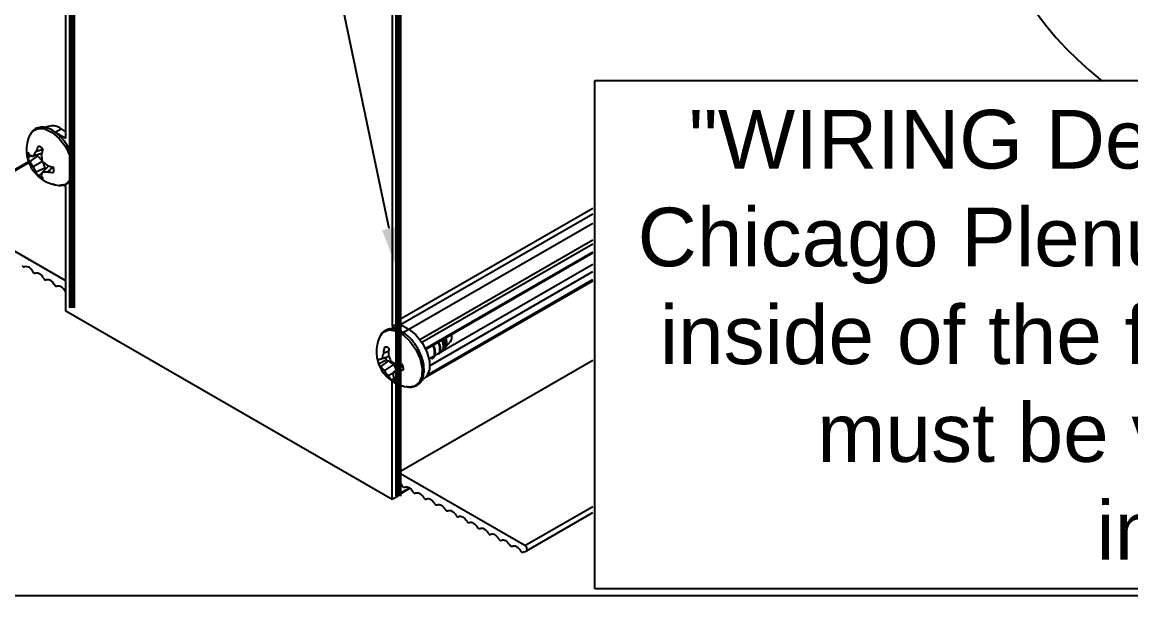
# Model space of a CAD drawing. Extents: x 0 to 12.2, y -7.3 to 0.
# Drawn here: x 2.687 to 7.41, y -7.31 to -4.865 of the extents above; entities that cross this region are included whole.
import ezdxf
from ezdxf import colors
from ezdxf.entities.mleader import LeaderData, LeaderLine
from ezdxf.math import Vec2, Vec3

# ---------------------------------------------------------------- set-up
doc = ezdxf.new("R2010")
doc.units = 0
doc.header["$LTSCALE"] = 0.5
doc.header["$MEASUREMENT"] = 0
for name, color, linetype in [('End Cap', 92, 'CONTINUOUS'), ('FAB DWG', 221, 'CONTINUOUS'), ('Hardware', 242, 'CONTINUOUS'), ('Housing', 150, 'CONTINUOUS')]:
    doc.layers.add(name, color=color, linetype=linetype)
doc.layers.add('Text-Unprinted', color=131, linetype='CONTINUOUS', plot=False)
doc.styles.add('LSAD_Standard', font='arial.ttf')

msp = doc.modelspace()

# ---------------------------------------------------------------- linework, layer by layer
at = {"layer": 'End Cap', "color": 1, "lineweight": 90, "transparency": 16777216}
for p, q in [((2.898, -3.2248), (2.898, -6.0827)), ((4.2888, -4.0276), (4.2888, -6.8855))]:
    msp.add_line(p, q, dxfattribs=at)
at = {"layer": 'End Cap', "transparency": 16777216}
for p, q in [((2.8726, -5.3599), (2.8726, -3.5624)), ((4.2633, -4.3924), (4.2633, -6.1628)), ((4.2888, -4.4059), (4.2888, -6.1481)), ((2.7898, -5.3129), (2.7872, -5.3144)), ((2.8277, -5.3336), (2.8528, -5.3191)), ((2.8308, -5.3358), (2.8726, -5.3599)), ((2.8528, -5.3191), (2.8726, -5.3305)), ((2.8726, -5.5657), (2.8621, -5.5596)), ((2.8726, -6.0974), (2.8726, -5.5657)), ((4.2633, -6.9002), (2.8726, -6.0974)), ((4.2633, -6.1628), (4.2888, -6.1481)), ((4.2633, -6.1628), (4.2877, -6.1768)), ((4.2888, -6.1481), (4.334, -6.1742)), ((4.3102, -6.1879), (4.334, -6.1742)), ((4.2633, -6.9002), (4.2633, -6.3956)), ((4.2888, -6.8855), (4.2888, -6.4092)), ((4.3898, -6.3904), (4.397, -6.3862)), ((4.2888, -6.8855), (4.2633, -6.9002))]:
    msp.add_line(p, q, dxfattribs=at)
at = {"layer": 'End Cap', "transparency": 16777216, "flags": 128}
msp.add_lwpolyline([(4.334, -6.1742), (4.3645, -6.198), (4.3913, -6.2313), (4.4112, -6.2702), (4.4218, -6.3099), (4.4218, -6.3456), (4.4112, -6.3731), (4.397, -6.3862)], dxfattribs=at)
at = {"layer": 'End Cap', "transparency": 16777216}
msp.add_arc((2.8163, -5.3667), 0.06, 52.4853, 116.2043, dxfattribs=at)
at = {"layer": 'Hardware', "transparency": 16777216}
for p, q in [((2.77, -5.4251), (2.734, -5.436)), ((2.7749, -5.4072), (2.7458, -5.418)), ((2.73, -5.4351), (2.7105, -5.4422)), ((2.7529, -5.4351), (2.72, -5.4593)), ((2.773, -5.4585), (2.734, -5.4811)), ((2.7474, -5.4319), (2.7529, -5.4351)), ((2.7529, -5.4351), (2.7724, -5.4557)), ((2.8005, -5.4778), (2.773, -5.5036)), ((2.7752, -5.4605), (2.7832, -5.4877)), ((2.7832, -5.4877), (2.7458, -5.5041)), ((2.7832, -5.4877), (2.7832, -5.494)), ((2.8184, -5.4825), (2.7945, -5.5024)), ((4.4906, -6.2505), (4.5122, -6.2264)), ((4.2484, -6.2677), (4.2258, -6.2771)), ((4.4756, -6.2673), (4.4823, -6.2598)), ((4.2377, -6.3059), (4.2057, -6.3222)), ((4.2428, -6.2932), (4.2083, -6.3041)), ((4.2461, -6.3079), (4.2148, -6.3332)), ((4.25, -6.2902), (4.2194, -6.3001)), ((4.2692, -6.3241), (4.2304, -6.3497)), ((4.2377, -6.3059), (4.2461, -6.3079)), ((4.2501, -6.2906), (4.2428, -6.2932)), ((4.2461, -6.3079), (4.2692, -6.3241)), ((4.2692, -6.3241), (4.2805, -6.3467)), ((4.2974, -6.3308), (4.3078, -6.3271)), ((4.2678, -6.3614), (4.2469, -6.3719)), ((4.2974, -6.3308), (4.2678, -6.3585)), ((4.3087, -6.3303), (4.2863, -6.3501)), ((4.2712, -6.3805), (4.2621, -6.3902))]:
    msp.add_line(p, q, dxfattribs=at)
at = {"layer": 'Hardware', "transparency": 16777216, "flags": 128}
for points in [[(2.7212, -5.3436), (2.7324, -5.3287), (2.7553, -5.3176), (2.7838, -5.3196), (2.8148, -5.3346), (2.845, -5.3608), (2.8711, -5.3955), (2.8902, -5.4349), (2.9003, -5.4748), (2.9003, -5.5107), (2.8902, -5.5389), (2.8711, -5.5562), (2.845, -5.5608), (2.8443, -5.5608)], [(4.2102, -6.2052), (4.2251, -6.186), (4.2489, -6.1766), (4.2779, -6.1804), (4.3091, -6.1969), (4.3389, -6.2245), (4.3642, -6.2601), (4.3822, -6.2998), (4.391, -6.3393), (4.3896, -6.3745), (4.3782, -6.4013), (4.3581, -6.4171), (4.3344, -6.4203)]]:
    msp.add_lwpolyline(points, dxfattribs=at)
at = {"layer": 'Hardware', "transparency": 16777216}
for centre, radius, start, end in [((2.8567, -5.4102), 0.151, 154.7008, 265.2938), ((2.7843, -5.4307), 0.0746, 171.1794, 188.8206), ((2.7678, -5.3897), 0.0644, 207.294, 222.063), ((2.8785, -5.518), 0.1662, 143.0124, 150.4521), ((2.9287, -5.4778), 0.1925, 153.8836, 161.8938), ((2.729, -5.4627), 0.0746, 51.1806, 68.8248), ((3.0586, -5.494), 0.2967, 162.4504, 167.78), ((2.9914, -5.4099), 0.2238, 185.4463, 192.5419), ((2.7797, -5.4153), 0.0742, 201.2615, 216.3895), ((2.7477, -5.3406), 0.0964, 253.2757, 261.8218), ((2.8437, -5.3949), 0.1394, 207.4879, 218.1386), ((2.9243, -5.2937), 0.2238, 227.4587, 234.5541), ((2.8851, -5.1934), 0.2967, 252.2217, 257.5505), ((2.8634, -5.4291), 0.1395, 201.8619, 212.512), ((2.8139, -5.4743), 0.0743, 203.6114, 218.7372), ((2.8027, -5.4627), 0.0746, 231.1806, 248.8248), ((2.8625, -5.5394), 0.0964, 158.1864, 166.735), ((2.83, -5.4974), 0.0645, 197.9392, 212.7056), ((2.7743, -5.3374), 0.1662, 269.5543, 276.9926), ((2.8342, -5.314), 0.1925, 258.1085, 266.1181), ((2.7474, -5.4946), 0.0746, 351.1794, 8.8206), ((4.3468, -6.2697), 0.151, 154.7008, 265.2938), ((4.4838, -6.2071), 0.0343, 325.7701, 19.4427), ((4.3675, -6.3295), 0.1511, 159.7244, 168.7667), ((4.4048, -6.2952), 0.1799, 165.3364, 174.2544), ((4.2298, -6.2963), 0.0467, 64.6064, 88.7727), ((4.4953, -6.2861), 0.2476, 172.5763, 179.1286), ((4.2237, -6.278), 0.0304, 218.8533, 239.5416), ((4.3064, -6.2866), 0.1068, 185.6133, 199.4921), ((4.2406, -6.3025), 0.0401, 209.4298, 229.9522), ((4.4578, -6.9624), 0.704, 109.7998, 110.7554), ((4.3232, -6.279), 0.0897, 190.6804, 197.4759), ((4.4548, -6.2268), 0.2144, 195.0024, 202.5129), ((4.3745, -6.113), 0.2286, 238.9967, 245.5368), ((4.31, -5.8964), 0.4257, 265.9379, 269.484), ((4.2055, -6.3578), 0.1068, 5.6133, 19.4921), ((4.3013, -6.2669), 0.1089, 217.4568, 229.4038), ((4.3671, -6.2655), 0.1605, 211.6372, 221.5465), ((4.339, -6.3111), 0.1103, 213.4735, 225.8343), ((4.1505, -6.0754), 0.3065, 292.5004, 296.3013), ((4.3757, -6.3619), 0.1079, 178.2217, 188.1245), ((4.274, -6.1208), 0.2296, 273.0855, 279.4804), ((4.2821, -6.348), 0.0467, 244.6064, 268.7727), ((4.3631, -6.3246), 0.1079, 209.1337, 220.5386)]:
    msp.add_arc(centre, radius, start, end, dxfattribs=at)
for points, knots in [([(2.8855, -5.4024), (2.8797, -5.3922), (2.867, -5.37), (2.8407, -5.3422), (2.8108, -5.3212), (2.7811, -5.3114), (2.7537, -5.3133), (2.7325, -5.3247), (2.7251, -5.3386), (2.7221, -5.3442)], [0, 0, 0, 0, 0.133442, 0.2897, 0.446959, 0.605887, 0.746959, 0.897219, 1, 1, 1, 1]), ([(2.8175, -5.5532), (2.8188, -5.5539), (2.8303, -5.5606), (2.8509, -5.5624), (2.877, -5.5568), (2.8966, -5.5396), (2.9079, -5.5138), (2.9108, -5.4816), (2.9042, -5.4452), (2.8949, -5.4173), (2.8866, -5.4041), (2.8855, -5.4024)], [0, 0, 0, 0, 0.018689, 0.164198, 0.291188, 0.425503, 0.557667, 0.695063, 0.837106, 0.979533, 1, 1, 1, 1]), ([(2.7717, -5.5075), (2.7709, -5.5082), (2.7656, -5.5127), (2.7604, -5.5171), (2.7559, -5.5208)], [0, 0, 0, 0, 0.160972, 1, 1, 1, 1]), ([(4.3696, -6.2522), (4.3663, -6.2464), (4.3563, -6.2286), (4.3333, -6.2041), (4.3037, -6.1821), (4.274, -6.1714), (4.2459, -6.1719), (4.2231, -6.1846), (4.2097, -6.2017), (4.2072, -6.2152), (4.2065, -6.2189)], [0, 0, 0, 0, 0.07273, 0.222614, 0.373387, 0.525734, 0.661704, 0.806727, 0.946142, 1, 1, 1, 1]), ([(4.4578, -6.2294), (4.4582, -6.2301), (4.463, -6.2387), (4.4657, -6.2551), (4.4656, -6.2732), (4.4607, -6.279), (4.4589, -6.2812)], [0, 0, 0, 0, 0.033542, 0.413171, 0.780913, 1, 1, 1, 1]), ([(4.4605, -6.2278), (4.4609, -6.2285), (4.4657, -6.2371), (4.4685, -6.2535), (4.4684, -6.2716), (4.4635, -6.2774), (4.4616, -6.2796)], [0, 0, 0, 0, 0.033542, 0.413171, 0.780913, 1, 1, 1, 1]), ([(4.4665, -6.272), (4.4679, -6.2718), (4.4733, -6.2712), (4.4792, -6.2636), (4.4827, -6.2501), (4.4817, -6.2343), (4.4774, -6.2235), (4.4757, -6.2191)], [0, 0, 0, 0, 0.089092, 0.335153, 0.581413, 0.827375, 1, 1, 1, 1]), ([(4.4817, -6.2156), (4.4828, -6.2178), (4.4867, -6.2261), (4.4884, -6.2397), (4.4873, -6.2531), (4.4833, -6.2575), (4.4818, -6.2593)], [0, 0, 0, 0, 0.120463, 0.450477, 0.780375, 1, 1, 1, 1]), ([(4.49, -6.25), (4.4911, -6.249), (4.4947, -6.2459), (4.4965, -6.2351), (4.4959, -6.2221), (4.4925, -6.2133), (4.4912, -6.2101)], [0, 0, 0, 0, 0.149524, 0.480555, 0.811094, 1, 1, 1, 1]), ([(4.3216, -6.4166), (4.3275, -6.4183), (4.3424, -6.4226), (4.3648, -6.417), (4.3852, -6.4012), (4.3973, -6.3759), (4.4009, -6.3443), (4.3954, -6.308), (4.3844, -6.2757), (4.3733, -6.2581), (4.3696, -6.2522)], [0, 0, 0, 0, 0.08647, 0.217391, 0.356133, 0.491952, 0.632582, 0.778402, 0.924866, 1, 1, 1, 1]), ([(4.4357, -6.2422), (4.4361, -6.2429), (4.4409, -6.2514), (4.4439, -6.2683), (4.4425, -6.2875), (4.4374, -6.2986), (4.432, -6.2997), (4.4314, -6.2999)], [0, 0, 0, 0, 0.027676, 0.340914, 0.644344, 0.960338, 1, 1, 1, 1]), ([(4.4384, -6.2406), (4.4388, -6.2413), (4.4436, -6.2498), (4.4467, -6.2667), (4.4453, -6.2859), (4.4402, -6.297), (4.4348, -6.2981), (4.4342, -6.2983)], [0, 0, 0, 0, 0.027676, 0.340914, 0.644344, 0.960338, 1, 1, 1, 1])]:
    msp.add_open_spline(points, degree=3, knots=knots, dxfattribs=at)
at = {"layer": 'Housing', "transparency": 16777216}
for p, q in [((2.714, -5.4599), (2.3513, -5.6693)), ((2.3581, -5.67), (2.7154, -5.4637)), ((4.2888, -6.1358), (5.1184, -5.6572)), ((2.8726, -5.967), (2.3581, -5.67)), ((4.2994, -6.1542), (5.1184, -5.6817)), ((4.334, -6.1742), (5.1184, -5.7217)), ((4.3819, -6.218), (5.1184, -5.7931)), ((4.3898, -6.2294), (5.1184, -5.8091)), ((4.4037, -6.2556), (5.1184, -5.8432)), ((4.4057, -6.2595), (5.1184, -5.8483)), ((5.1184, -5.8982), (4.4195, -6.3014)), ((2.6967, -5.9072), (2.6977, -5.9068)), ((2.7313, -5.9266), (2.733, -5.9295)), ((2.7426, -5.9351), (2.7436, -5.9347)), ((4.4218, -6.3297), (5.1184, -5.9278)), ((2.7772, -5.9545), (2.7789, -5.9573)), ((2.7885, -5.963), (2.7895, -5.9626)), ((2.8231, -5.9824), (2.8248, -5.9852)), ((2.8344, -5.9909), (2.8354, -5.9904)), ((4.4056, -6.3782), (5.1184, -5.967)), ((4.4127, -6.369), (5.1184, -5.9619)), ((2.869, -6.0103), (2.8707, -6.0131)), ((4.2888, -6.7845), (5.1184, -6.3059)), ((4.8287, -7.0963), (4.2888, -6.7845)), ((4.2888, -6.8305), (4.2947, -6.827)), ((4.3005, -6.8324), (4.3065, -6.8421)), ((4.3161, -6.8475), (4.3178, -6.8467)), ((4.2888, -6.8773), (4.3366, -6.8498)), ((4.2888, -6.8807), (4.3392, -6.8516)), ((4.3514, -6.8656), (4.3524, -6.8672)), ((4.362, -6.8727), (4.3637, -6.8718)), ((4.3973, -6.8907), (4.3983, -6.8923)), ((4.4079, -6.8978), (4.4096, -6.8969)), ((4.4432, -6.9158), (4.4442, -6.9174)), ((4.4538, -6.9229), (4.4555, -6.922)), ((4.4891, -6.9409), (4.4901, -6.9425)), ((4.8287, -7.0963), (5.1184, -6.9291)), ((4.4997, -6.948), (4.5014, -6.9471)), ((4.535, -6.966), (4.536, -6.9676)), ((4.5456, -6.9731), (4.5473, -6.9722)), ((4.8355, -7.1189), (5.1184, -6.9557)), ((4.5809, -6.9911), (4.5819, -6.9928)), ((4.5915, -6.9982), (4.5922, -6.9979)), ((4.6257, -7.0169), (4.6265, -7.0181)), ((4.6361, -7.0236), (4.6378, -7.0227)), ((4.6714, -7.0416), (4.6724, -7.0432)), ((4.682, -7.0487), (4.6837, -7.0478)), ((4.7173, -7.0667), (4.7183, -7.0683)), ((4.7279, -7.0738), (4.7296, -7.0729)), ((4.7632, -7.0918), (4.7641, -7.0934)), ((4.7737, -7.0989), (4.7754, -7.098)), ((4.809, -7.1169), (4.81, -7.1185)), ((4.8196, -7.124), (4.8345, -7.1193))]:
    msp.add_line(p, q, dxfattribs=at)
at = {"layer": 'Housing', "transparency": 16777216, "flags": 128}
for points in [[(2.8707, -6.0131), (2.8717, -6.0146), (2.8726, -6.0157)], [(4.2888, -6.8305), (4.2893, -6.8287), (4.2903, -6.8274), (4.2917, -6.8267), (4.2934, -6.8266), (4.2952, -6.8273), (4.2971, -6.8285), (4.2989, -6.8302), (4.3005, -6.8324)], [(4.3065, -6.8421), (4.3076, -6.8437), (4.3088, -6.845), (4.31, -6.8461), (4.3113, -6.847), (4.3126, -6.8476), (4.3139, -6.8479), (4.3151, -6.8479), (4.3161, -6.8475)], [(4.3178, -6.8467), (4.3214, -6.8455), (4.3255, -6.8454), (4.33, -6.8464), (4.3345, -6.8485), (4.3391, -6.8516), (4.3436, -6.8556), (4.3477, -6.8603), (4.3514, -6.8656)], [(4.3524, -6.8672), (4.3535, -6.8688), (4.3546, -6.8701), (4.3559, -6.8712), (4.3572, -6.8721), (4.3585, -6.8727), (4.3598, -6.873), (4.361, -6.873), (4.362, -6.8727)], [(4.3637, -6.8718), (4.3673, -6.8706), (4.3714, -6.8705), (4.3758, -6.8715), (4.3804, -6.8736), (4.385, -6.8767), (4.3895, -6.8807), (4.3936, -6.8854), (4.3973, -6.8907)], [(4.3983, -6.8923), (4.3994, -6.8939), (4.4005, -6.8952), (4.4018, -6.8963), (4.4031, -6.8972), (4.4044, -6.8978), (4.4057, -6.8981), (4.4069, -6.8981), (4.4079, -6.8978)], [(4.4096, -6.8969), (4.4132, -6.8957), (4.4173, -6.8956), (4.4217, -6.8966), (4.4263, -6.8987), (4.4309, -6.9018), (4.4354, -6.9058), (4.4395, -6.9105), (4.4432, -6.9158)], [(4.4442, -6.9174), (4.4452, -6.919), (4.4464, -6.9203), (4.4477, -6.9214), (4.449, -6.9223), (4.4503, -6.9229), (4.4516, -6.9232), (4.4528, -6.9232), (4.4538, -6.9229)], [(4.4555, -6.922), (4.4591, -6.9208), (4.4632, -6.9207), (4.4676, -6.9217), (4.4722, -6.9238), (4.4768, -6.9269), (4.4813, -6.9309), (4.4854, -6.9356), (4.4891, -6.9409)], [(4.4901, -6.9425), (4.4911, -6.9441), (4.4923, -6.9454), (4.4936, -6.9466), (4.4949, -6.9474), (4.4962, -6.948), (4.4975, -6.9483), (4.4986, -6.9483), (4.4997, -6.948)], [(4.5014, -6.9471), (4.505, -6.9459), (4.5091, -6.9458), (4.5135, -6.9468), (4.5181, -6.9489), (4.5227, -6.952), (4.5271, -6.956), (4.5313, -6.9607), (4.535, -6.966)], [(4.536, -6.9676), (4.537, -6.9692), (4.5382, -6.9705), (4.5395, -6.9717), (4.5408, -6.9725), (4.5421, -6.9731), (4.5434, -6.9734), (4.5445, -6.9734), (4.5456, -6.9731)], [(4.5473, -6.9722), (4.5509, -6.971), (4.555, -6.9709), (4.5594, -6.9719), (4.564, -6.974), (4.5686, -6.9771), (4.573, -6.9811), (4.5772, -6.9858), (4.5809, -6.9911)], [(4.5819, -6.9928), (4.583, -6.9943), (4.5841, -6.9957), (4.5854, -6.9968), (4.5867, -6.9977), (4.588, -6.9983), (4.5893, -6.9986), (4.5904, -6.9986), (4.5915, -6.9982)], [(4.5922, -6.9979), (4.5959, -6.9967), (4.5999, -6.9967), (4.6043, -6.9977), (4.6089, -6.9998), (4.6135, -7.0029), (4.6179, -7.0069), (4.622, -7.0116), (4.6257, -7.0169)], [(4.6265, -7.0181), (4.6275, -7.0197), (4.6287, -7.021), (4.63, -7.0221), (4.6313, -7.023), (4.6326, -7.0236), (4.6339, -7.0239), (4.635, -7.0239), (4.6361, -7.0236)], [(4.6378, -7.0227), (4.6414, -7.0215), (4.6455, -7.0214), (4.6499, -7.0224), (4.6545, -7.0245), (4.6591, -7.0276), (4.6635, -7.0316), (4.6677, -7.0363), (4.6714, -7.0416)], [(4.6724, -7.0432), (4.6734, -7.0448), (4.6746, -7.0461), (4.6759, -7.0472), (4.6772, -7.0481), (4.6785, -7.0487), (4.6798, -7.049), (4.6809, -7.049), (4.682, -7.0487)], [(4.6837, -7.0478), (4.6873, -7.0466), (4.6914, -7.0465), (4.6958, -7.0475), (4.7004, -7.0496), (4.705, -7.0527), (4.7094, -7.0567), (4.7136, -7.0614), (4.7173, -7.0667)], [(4.7183, -7.0683), (4.7193, -7.0699), (4.7205, -7.0712), (4.7218, -7.0724), (4.7231, -7.0732), (4.7244, -7.0738), (4.7256, -7.0741), (4.7268, -7.0741), (4.7279, -7.0738)], [(4.7296, -7.0729), (4.7332, -7.0717), (4.7373, -7.0716), (4.7417, -7.0726), (4.7463, -7.0747), (4.7509, -7.0778), (4.7553, -7.0818), (4.7595, -7.0865), (4.7632, -7.0918)], [(4.7641, -7.0934), (4.7652, -7.095), (4.7664, -7.0963), (4.7677, -7.0975), (4.769, -7.0983), (4.7703, -7.0989), (4.7715, -7.0992), (4.7727, -7.0992), (4.7737, -7.0989)], [(4.7754, -7.098), (4.7791, -7.0968), (4.7832, -7.0967), (4.7876, -7.0977), (4.7922, -7.0998), (4.7968, -7.1029), (4.8012, -7.1069), (4.8054, -7.1116), (4.809, -7.1169)], [(4.81, -7.1185), (4.8111, -7.1201), (4.8123, -7.1214), (4.8135, -7.1226), (4.8149, -7.1234), (4.8162, -7.124), (4.8174, -7.1243), (4.8186, -7.1243), (4.8196, -7.124)], [(4.8345, -7.1193), (4.8366, -7.118), (4.8378, -7.1157), (4.8382, -7.1126), (4.8377, -7.1089), (4.8364, -7.1051), (4.8343, -7.1015), (4.8316, -7.0985), (4.8287, -7.0963)]]:
    msp.add_lwpolyline(points, dxfattribs=at)
at = {"layer": 'Housing', "transparency": 16777216}
for centre, radius, start, end in [((2.6955, -5.8983), 0.009, 201.1612, 277.7196), ((2.7019, -5.938), 0.0315, 21.1617, 97.7183), ((2.7414, -5.9262), 0.009, 201.1613, 277.7191), ((2.7478, -5.9659), 0.0315, 21.1618, 97.7183), ((2.7873, -5.9541), 0.009, 201.1615, 277.7187), ((2.7937, -5.9938), 0.0315, 21.1618, 97.7184), ((2.8332, -5.982), 0.009, 201.1614, 277.7189), ((2.8396, -6.0216), 0.0315, 21.1619, 97.7183)]:
    msp.add_arc(centre, radius, start, end, dxfattribs=at)
at = {"layer": 'Housing', "color": 1, "transparency": 16777216}
msp.add_open_spline([(5.5804, -1.4264), (6.8589, -2.06), (6.7747, -3.347), (6.6905, -4.6339), (7.2885, -5.116)], degree=3, knots=[0, 0, 0, 0, 1, 1.807725, 1.807725, 1.807725, 1.807725], dxfattribs=at)
at = {"layer": 'Text-Unprinted', "ltscale": 0.5, "transparency": 16777216}
msp.add_lwpolyline([(0, 0), (12.1671, 0), (12.1671, -7.3102), (0, -7.3102)], close=True, dxfattribs=at)

# ---------------------------------------------------------------- texts
at = {"layer": 'FAB DWG', "transparency": 16777216, "insert": (8.1506, -5.2389), "char_height": 0.25, "width": 5.798391, "attachment_point": 2, "style": 'LSAD_Standard', "bg_fill": 16, "box_fill_scale": 1.5, "bg_fill_color": 256, "bg_fill_transparency": 0}
msp.add_mtext('"WIRING Dept. MUST APPLY the Chicago Plenum "CCEA" label to the inside of the fixture extrusion. Label must be visible after fixture installation"', dxfattribs=at)

# ---------------------------------------------------------------- leaders
at = {"layer": 'FAB DWG', "ltscale": 0.5, "transparency": 16777216}
ml = msp.add_multileader_mtext('Standard', dxfattribs=at)
ml.set_content('\\A1;{\\fArial|b1|i0|c0|p34;\\LWIRING NOTE:\\P}SEAL END PLATES WITH PLENUM RATED ALUMINUM TAPE', color=256, style='LSAD_Standard')
ml.set_leader_properties()
ml.build(insert=Vec2(0, 0))
ml.multileader.update_dxf_attribs({"text_left_attachment_type": 2, "dogleg_length": 0.36, "arrow_head_size": 0.1875})
ctx = ml.context
ctx.base_point, ctx.char_height, ctx.arrow_head_size, ctx.landing_gap_size, ctx.plane_origin = Vec3(0.0643, -4.9376), 0.1875, 0.1875, 0.09, Vec3(5.3407, 13.1207)
ctx.left_attachment, ctx.text_align_type = 2, 2
notes = []
notes.append((ctx, [(1, (1, 1, 0), (3.223, -4.3094), (-1, 0), 0.6313, [(2, [(4.2888, -5.9286), (3.8361, -3.7663), (2.8934, -4.8033)], 0, [])])]))
ctx.mtext.insert, ctx.mtext.width, ctx.mtext.defined_height, ctx.mtext.alignment, ctx.mtext.flow_direction = Vec3(2.5017, -4.2157), 2.351815, 1.4978, 3, 5
for ctx, leaders in notes:
    for number, flags, end, landing, length, lines in leaders:
        leader = LeaderData()
        leader.index, (leader.has_last_leader_line, leader.has_dogleg_vector, leader.attachment_direction) = number, flags
        leader.last_leader_point, leader.dogleg_vector, leader.dogleg_length = Vec3(end), Vec3(landing), length
        for number, points, colour, breaks in lines:
            line = LeaderLine()
            line.index, line.vertices, line.color, line.breaks = number, Vec3.list(points), colors.encode_raw_color(colour), breaks
            leader.lines.append(line)
        ctx.leaders.append(leader)

doc.saveas('drawing.dxf')
